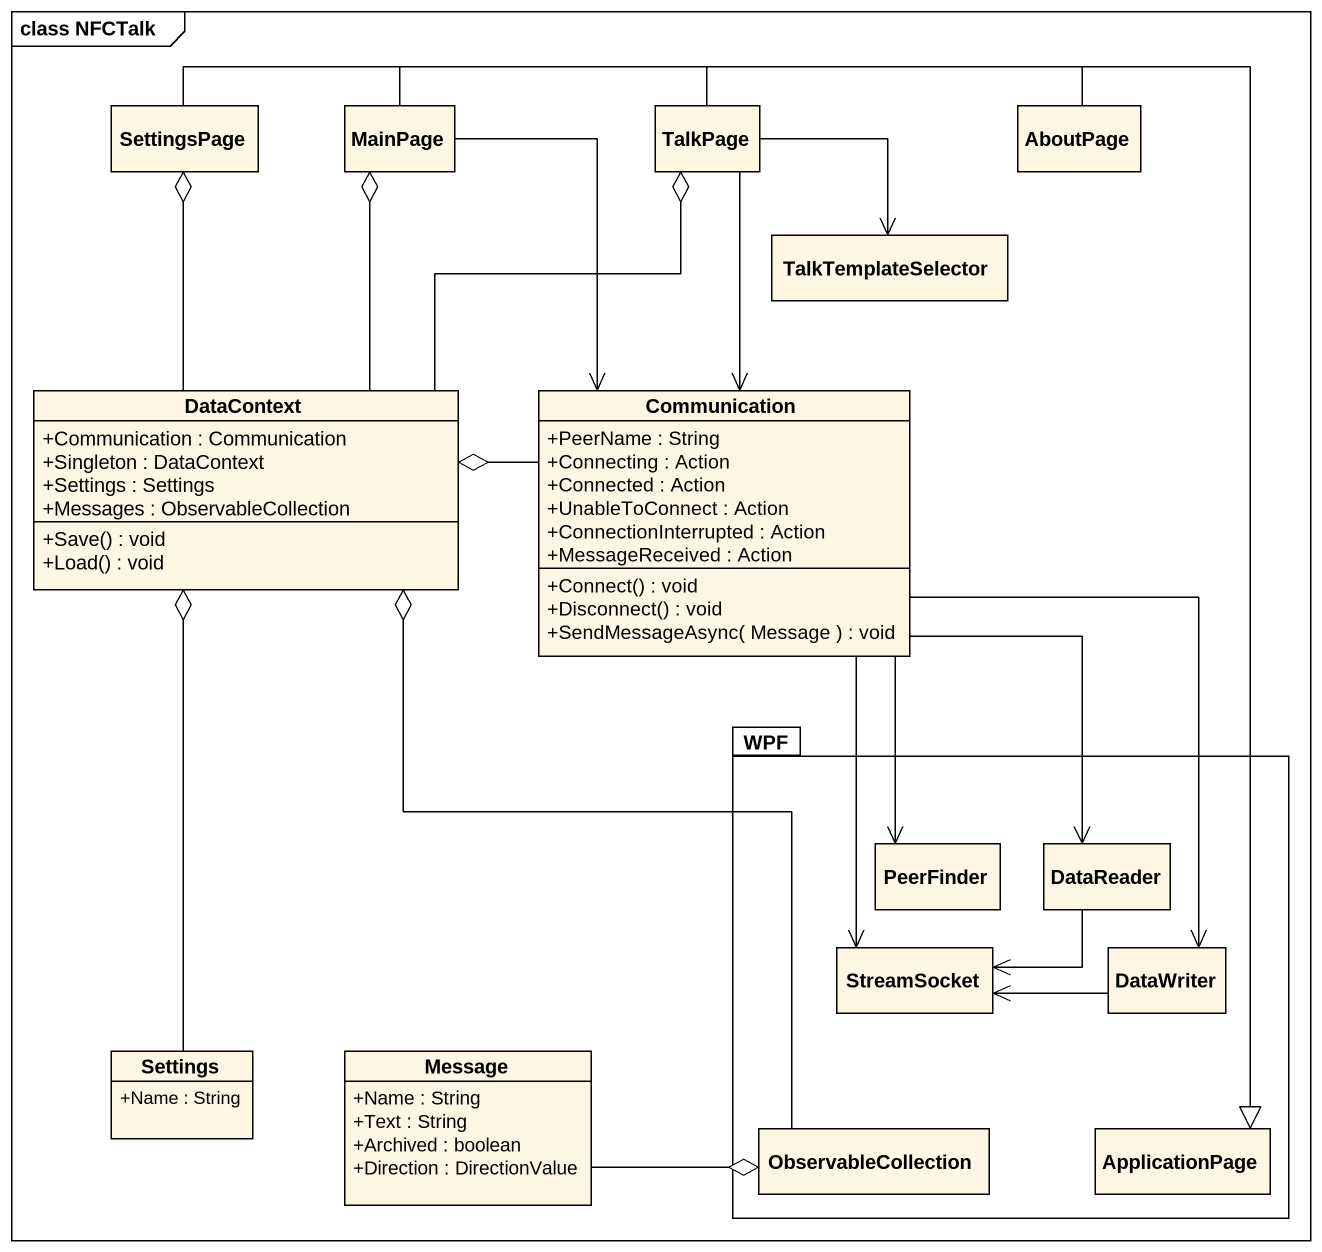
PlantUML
@startuml
mainframe class NFCTalk
hide circle
hide empty members
skinparam classAttributeIconSize 0
class SettingsPage
class MainPage
class TalkPage
class AboutPage
class TalkTemplateSelector
class DataContext {
  +Communication : Communication
  +Singleton : DataContext
  +Settings : Settings
  +Messages : ObservableCollection
  +Save() : void
  +Load() : void
}
class Communication {
  +PeerName : String
  +Connecting : Action
  +Connected : Action
  +UnableToConnect : Action
  +ConnectionInterrupted : Action
  +MessageReceived : Action
  +Connect() : void
  +Disconnect() : void
  +SendMessageAsync( Message ) : void
}
package WPF {
  class PeerFinder
  class DataReader
  class StreamSocket
  class DataWriter
  class ObservableCollection
  class ApplicationPage
}
class Settings {
  +Name : String
}
class Message {
  +Name : String
  +Text : String
  +Archived : boolean
  +Direction : DirectionValue
}
SettingsPage o-- DataContext
SettingsPage --|> ApplicationPage
MainPage o-- DataContext
MainPage --> Communication
MainPage --|> ApplicationPage
TalkPage --> TalkTemplateSelector
TalkPage o-- DataContext
TalkPage --> Communication
TalkPage --|> ApplicationPage
AboutPage --|> ApplicationPage
DataContext o-right- Communication
DataContext o-- Settings
DataContext o-- ObservableCollection
Communication --> PeerFinder
Communication --> DataReader
Communication --> StreamSocket
Communication --> DataWriter
DataReader -left-> StreamSocket
DataWriter -left-> StreamSocket
ObservableCollection o-left- Message
@enduml
